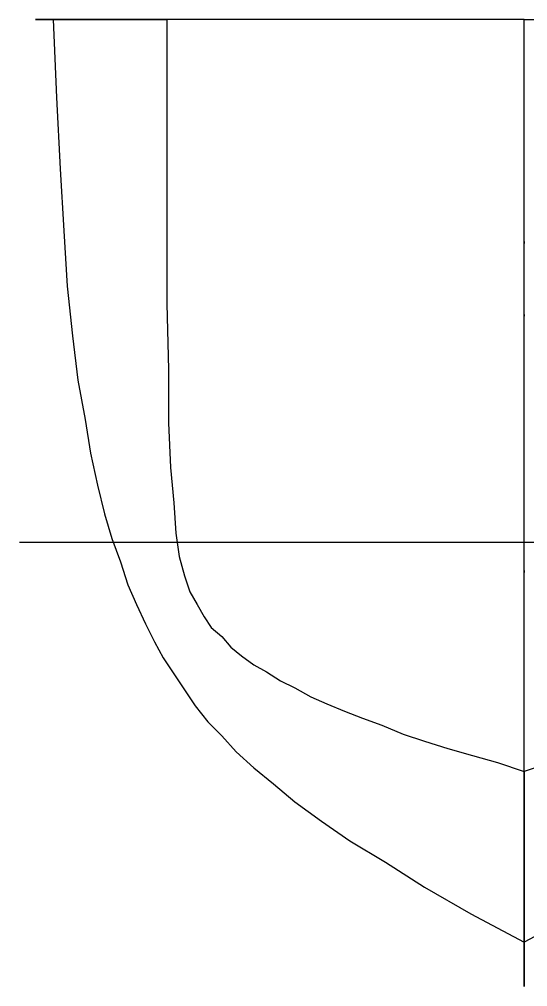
# Model space of a CAD drawing. Header units: metres. Extents: x -2.84 to 2.84, y 0 to 5.44.
# Drawn here: x -2.84 to 0.02, y 0 to 5.44 of the extents above; entities that cross this region are included whole.
import ezdxf

# ---------------------------------------------------------------- set-up
doc = ezdxf.new("R2010")
doc.units = ezdxf.units.M

msp = doc.modelspace()

# ---------------------------------------------------------------- linework, layer by layer
at = {"color": 4}
for p, q in [((0, 5.44), (0, 5.44)), ((0, 5.44), (0, 5.44)), ((0, 5.21), (0, 5.21)), ((0, 5.21), (0, 5.21)), ((0, 5.01), (0, 5.01)), ((0, 5.01), (0, 5.01)), ((0, 4.8), (0, 4.8)), ((0, 4.8), (0, 4.8)), ((0, 4.6), (0, 4.6)), ((0, 4.6), (0, 4.6)), ((0, 4.39), (0, 4.39)), ((0, 4.39), (0, 4.39)), ((0, 4.19), (0, 4.18)), ((0, 4.18), (0, 4.19)), ((0, 3.98), (0, 3.98)), ((0, 3.98), (0, 3.98)), ((0, 3.78), (0, 3.77)), ((0, 3.77), (0, 3.78)), ((0, 3.57), (0, 3.57)), ((0, 3.57), (0, 3.57)), ((0, 3.36), (0, 3.36)), ((0, 3.36), (0, 3.36)), ((0, 3.16), (0, 3.16)), ((0, 3.16), (0, 3.16)), ((0, 2.95), (0, 2.95)), ((0, 2.95), (0, 2.95)), ((0, 2.75), (0, 2.75)), ((0, 2.75), (0, 2.75)), ((0, 2.54), (0, 2.54)), ((0, 2.54), (0, 2.54)), ((0, 2.46), (0, 2.46)), ((0, 2.46), (0, 2.46)), ((0, 2.34), (0, 2.33)), ((0, 2.33), (0, 2.34)), ((0, 2.13), (0, 2.13)), ((0, 2.13), (0, 2.13)), ((0, 1.92), (0, 1.92)), ((0, 1.92), (0, 1.92)), ((0, 1.72), (0, 1.72)), ((0, 1.72), (0, 1.72)), ((0, 1.51), (0, 1.51)), ((0, 1.51), (0, 1.51)), ((0, 1.31), (0, 1.31)), ((0, 1.31), (0, 1.31)), ((0, 1.31), (0, 1.31)), ((0, 1.31), (0, 1.31))]:
    msp.add_line(p, q, dxfattribs=at)
at = {"layer": 'EDGES', "color": 253}
for points in [[(0, 5.44), (-1.14, 5.44), (-1.82, 5.44), (-2.23, 5.44), (-2.46, 5.44), (-2.6, 5.44), (-2.68, 5.44), (-2.73, 5.44), (-2.75, 5.44), (-2.75, 5.44), (-2.74, 5.44), (-2.73, 5.44), (-2.72, 5.44), (-2.7, 5.44), (-2.69, 5.44), (-2.68, 5.44), (-2.67, 5.44), (-2.66, 5.44), (-2.65, 5.44), (-2.64, 5.44), (-2.64, 5.44), (-2.63, 5.44), (-2.62, 5.44), (-2.6, 5.44), (-2.58, 5.44), (-2.56, 5.44), (-2.53, 5.44), (-2.49, 5.44), (-2.45, 5.44), (-2.39, 5.44), (-2.3, 5.44), (-2.18, 5.44), (-2.01, 5.44)], [(-2.01, 5.44), (-2.01, 4.81), (-2.01, 4.28), (-2.01, 3.84), (-2, 3.47), (-2, 3.17), (-1.99, 2.92), (-1.97, 2.72), (-1.96, 2.55), (-1.94, 2.42), (-1.91, 2.31), (-1.88, 2.22), (-1.84, 2.15), (-1.8, 2.08), (-1.76, 2.02), (-1.7, 1.97), (-1.65, 1.91), (-1.59, 1.86), (-1.52, 1.81), (-1.45, 1.77), (-1.37, 1.72), (-1.29, 1.68), (-1.2, 1.63), (-1.11, 1.59), (-1.01, 1.55), (-0.91, 1.51), (-0.8, 1.47), (-0.68, 1.42), (-0.56, 1.38), (-0.43, 1.34), (-0.29, 1.3), (-0.15, 1.26), (0, 1.21)], [(0, 1.08), (0, 1.09), (0, 1.1), (0, 1.12), (0, 1.15), (0, 1.18), (0, 1.22), (0, 1.27), (0, 1.32), (0, 1.37), (0, 1.44), (0, 1.5), (0, 1.58), (0, 1.65), (0, 1.74), (0, 1.83), (0, 1.92), (0, 2.03), (0, 2.14), (0, 2.26), (0, 2.38), (0, 2.52), (0, 2.67), (0, 2.84), (0, 3.02), (0, 3.22), (0, 3.45), (0, 3.7), (0, 3.97), (0, 4.28), (0, 4.63), (0, 5.01), (0, 5.44)], [(0, 1.08), (0, 1.09), (0, 1.1), (0, 1.12), (0, 1.15), (0, 1.18), (0, 1.22), (0, 1.27), (0, 1.32), (0, 1.37), (0, 1.44), (0, 1.5), (0, 1.58), (0, 1.65), (0, 1.74), (0, 1.83), (0, 1.92), (0, 2.03), (0, 2.14), (0, 2.26), (0, 2.38), (0, 2.52), (0, 2.67), (0, 2.84), (0, 3.02), (0, 3.22), (0, 3.45), (0, 3.7), (0, 3.97), (0, 4.28), (0, 4.63), (0, 5.01), (0, 5.44)], [(0, 5.44), (1.14, 5.44)], [(0.15, 1.26), (0, 1.21)], [(0, 1.21), (0, 1.04), (0, 0.91), (0, 0.81), (0, 0.72), (0, 0.65), (0, 0.58), (0, 0.52), (0, 0.47), (0, 0.42), (0, 0.37), (0, 0.34), (0, 0.3), (0, 0.27), (0, 0.24), (0, 0.21), (0, 0.18), (0, 0.15), (0, 0.13), (0, 0.1), (0, 0.08), (0, 0.05), (0, 0.03), (0, 0.02), (0, 0.01), (0, 0), (0, 0), (0, 0.01), (0, 0.03), (0, 0.08), (0, 0.22), (0, 0.51), (0, 1.08)], [(0, 1.21), (0, 1.04), (0, 0.91), (0, 0.81), (0, 0.72), (0, 0.65), (0, 0.58), (0, 0.52), (0, 0.47), (0, 0.42), (0, 0.37), (0, 0.34), (0, 0.3), (0, 0.27), (0, 0.24), (0, 0.21), (0, 0.18), (0, 0.15), (0, 0.13), (0, 0.1), (0, 0.08), (0, 0.05), (0, 0.03), (0, 0.02), (0, 0.01), (0, 0), (0, 0), (0, 0.01), (0, 0.03), (0, 0.08), (0, 0.22), (0, 0.51), (0, 1.08)]]:
    msp.add_lwpolyline(points, dxfattribs=at)
at = {"layer": 'GRID', "color": 2}
msp.add_lwpolyline([(-2.84, 2.5), (2.84, 2.5)], dxfattribs=at)
at = {"layer": 'ST20', "color": 80}
for points in [[(-2.65, 5.44), (-2.63, 5), (-2.61, 4.6), (-2.59, 4.25), (-2.57, 3.94), (-2.54, 3.66), (-2.51, 3.41), (-2.47, 3.19), (-2.44, 3), (-2.4, 2.82), (-2.36, 2.66), (-2.32, 2.52), (-2.27, 2.39), (-2.23, 2.26), (-2.18, 2.15), (-2.13, 2.04), (-2.08, 1.94), (-2.03, 1.85), (-1.97, 1.76), (-1.91, 1.67), (-1.85, 1.58), (-1.78, 1.49), (-1.7, 1.41), (-1.62, 1.32), (-1.52, 1.23), (-1.41, 1.14), (-1.29, 1.04), (-1.14, 0.93), (-0.98, 0.82), (-0.78, 0.7), (-0.56, 0.56), (-0.3, 0.41), (0, 0.25)], [(0.3, 0.41), (0, 0.25)]]:
    msp.add_lwpolyline(points, dxfattribs=at)
at = {"layer": 'ST40', "color": 4}
msp.add_line((0, 1.31), (0, 1.31), dxfattribs=at)
msp.add_line((0, 1.31), (0, 1.31), dxfattribs=at)

doc.saveas('drawing.dxf')
